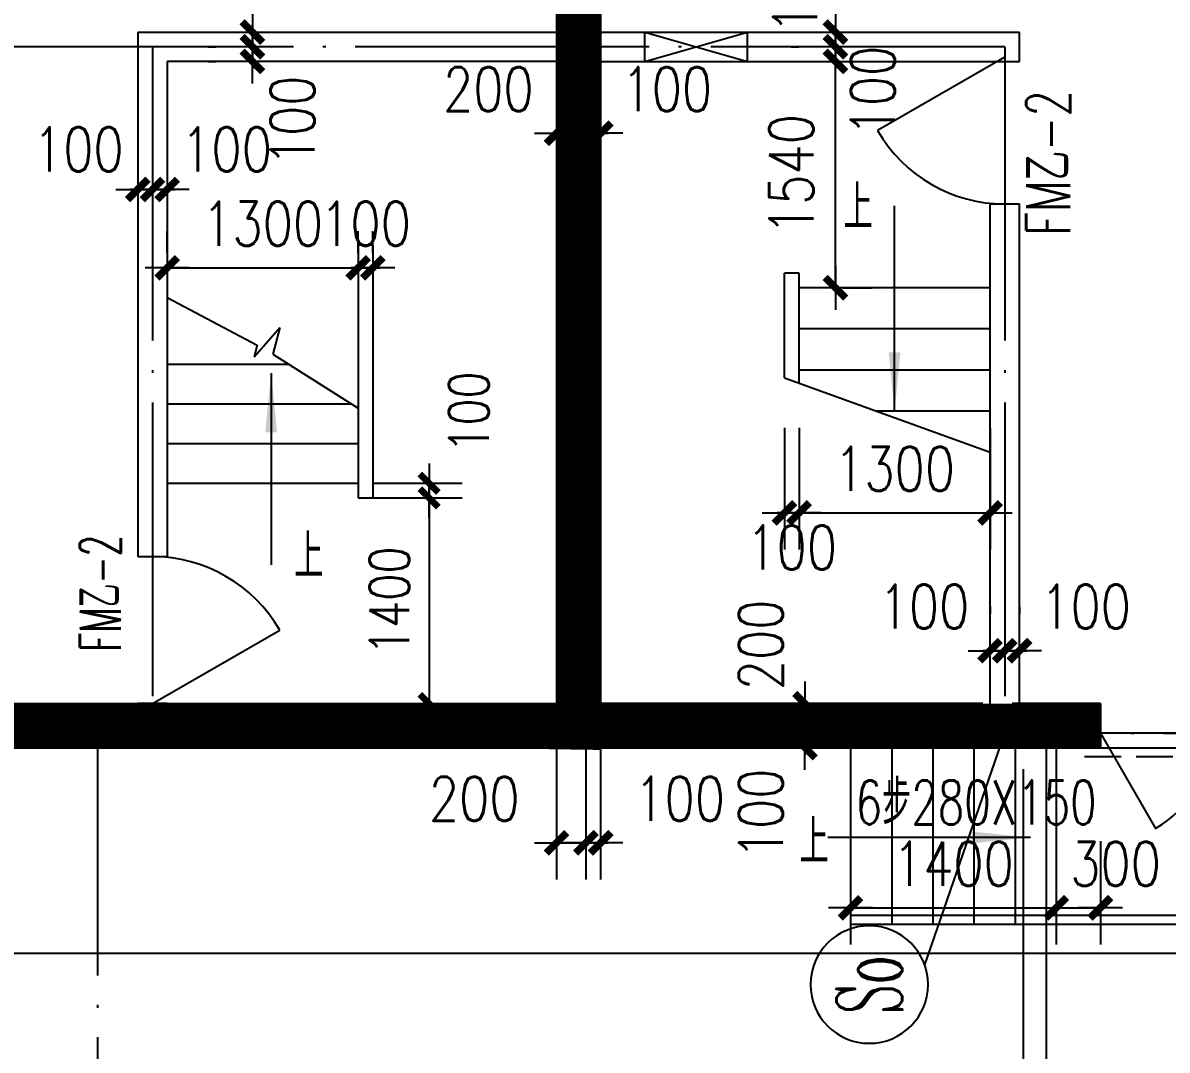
# Model space of a CAD drawing. Extents: x 634182 to 802382, y -1101880 to -864080.
# Drawn here: x 759752 to 767539, y -904634 to -897645 of the extents above; entities that cross this region are included whole.
import ezdxf
from ezdxf.enums import TextEntityAlignment as Align

# ---------------------------------------------------------------- set-up
doc = ezdxf.new("R2010")
doc.units = 0
doc.header["$LTSCALE"] = 1000
doc.header["$MEASUREMENT"] = 0
doc.linetypes.add('DASH', pattern=[0.35, 0.25, -0.1])
doc.linetypes.add('DOTE', pattern=[2.4200000000000004, 2, -0.2, 0.02, -0.2])
doc.layers.get('0').update_dxf_attribs({"linetype": 'CONTINUOUS'})
doc.layers.get('DEFPOINTS').update_dxf_attribs({"linetype": 'CONTINUOUS'})
for name, color, linetype in [('AXIS', 3, 'CONTINUOUS'), ('AXIS_TEXT', 7, 'CONTINUOUS'), ('DOTE', 1, 'DOTE'), ('LU', 4, 'CONTINUOUS'), ('MC', 4, 'CONTINUOUS'), ('PUB_DIM', 3, 'CONTINUOUS'), ('PUB_TEXT', 7, 'CONTINUOUS'), ('STAIR', 2, 'CONTINUOUS'), ('WALL', 191, 'CONTINUOUS'), ('WINDOW', 2, 'CONTINUOUS'), ('WINDOW_TEXT', 6, 'CONTINUOUS'), ('防火分區线', 2, 'CONTINUOUS')]:
    doc.layers.add(name, color=color, linetype=linetype)
doc.styles.add('_Z', font='romans', dxfattribs={"width": 0.7, "bigfont": 'Z'})
doc.styles.add('COMPLEX', font='COMPLEX')
doc.styles.add('DIM_FONT', font='simplex.shx', dxfattribs={"width": 0.8})
doc.styles.add('SIMPLEX', font='SIMPLEX.SHX')
doc.styles.add('Z', font='romans', dxfattribs={"width": 0.8, "bigfont": 'z'})
doc.dimstyles.new('DIMN', dxfattribs={"dimtxt": 300, "dimasz": 1, "dimexe": 250, "dimexo": 300, "dimgap": 150, "dimtad": 1, "dimdec": 0, "dimzin": 0, "dimdsep": 46, "dimtxsty": 'DIM_FONT', "dimblk": '_DIMX', "dimblk1": '_DIMX', "dimblk2": '_DIMX', "dimcen": 2.5, "dimclrt": 7, "dimadec": 0, "dimazin": 0, "dimtfac": 1, "dimtdec": 0, "dimtix": 1, "dimtmove": 2, "dimatfit": 3, "dimldrblk": '_DIMX', "dimfxl": 0, "dimtolj": 1, "dimtzin": 0, "dimarcsym": 0})
doc.dimstyles.new('DIMN90', dxfattribs={"dimscale": 0.9, "dimtxt": 300, "dimasz": 1, "dimexe": 250, "dimexo": 300, "dimgap": 150, "dimtad": 1, "dimdec": 0, "dimdsep": 46, "dimtxsty": 'DIM_FONT', "dimblk": '_DIMX', "dimcen": 2.5, "dimclrt": 7, "dimadec": 0, "dimazin": 0, "dimtfac": 1, "dimtdec": 0, "dimtix": 1, "dimtmove": 2, "dimatfit": 3, "dimldrblk": '_DIMX', "dimfxl": 0, "dimtolj": 1, "dimarcsym": 0})

# ---------------------------------------------------------------- blocks, each defined once
blk = doc.blocks.new('_DBLK1')
for p, q in [((-0.5, 0), (-0.2499999999999999, -0.4330127018922192)), ((0.4999999999999999, 0), (0.2499999999999999, -0.4330127018922192))]:
    blk.add_line(p, q)
for centre, start, end in [((-0.5, 0), 300.0000000000001, 0), ((0.4999999999999999, 0), 180, 240)]:
    blk.add_arc(centre, 0.5, start, end)
at = {"layer": 'WINDOW_TEXT', "style": 'SIMPLEX', "flags": 9}
blk.add_attdef('A', text='', height=1, dxfattribs=at).set_placement((0, 1.5), align=Align.MIDDLE)
blk = doc.blocks.new('_DIMX')
blk.add_line((-150, 0), (150, 0))
at = {"const_width": 50}
blk.add_lwpolyline([(-70, -70), (70, 70)], dxfattribs=at)
blk = doc.blocks.new('*D849')
at = {"color": 0, "linetype": 'ByBlock'}
for p, q in [((763584.1555611232, -902576.7569481839), (763584.1555611232, -903473.9650684299)), ((763684.1555611229, -902576.7569481548), (763684.1555611229, -903473.9650684299)), ((763583.1555611232, -903223.9650684299), (763582.1555611232, -903223.9650684299)), ((763584.1555611232, -903223.9650684299), (763684.1555611229, -903223.9650684299)), ((763584.1555611232, -903223.9650684299), (763684.1555611229, -903223.9650684299)), ((763685.1555611229, -903223.9650684299), (763686.1555611229, -903223.9650684299))]:
    blk.add_line(p, q, dxfattribs=at)
at = {"layer": 'DEFPOINTS', "color": 0, "linetype": 'ByBlock'}
for p in [(763584.1555611232, -902276.7569481839), (763684.1555611229, -902276.7569481548), (763684.1555611229, -903223.9650684299)]:
    blk.add_point(p, dxfattribs=at)
at = {"color": 0, "linetype": 'ByBlock'}
blk.add_blockref('_DIMX', (763584.1555611232, -903223.9650684299), dxfattribs=at)
at = {"color": 0, "linetype": 'ByBlock', "rotation": 180}
blk.add_blockref('_DIMX', (763684.1555611229, -903223.9650684299), dxfattribs=at)
at = {"color": 7, "linetype": 'ByBlock', "insert": (764221.8698468399, -902923.965068258), "char_height": 300, "attachment_point": 5, "style": 'DIM_FONT'}
blk.add_mtext('\\A1;100', dxfattribs=at)
blk = doc.blocks.new('*D850')
at = {"color": 0, "linetype": 'ByBlock'}
for p, q in [((763583.1330036438, -898395.422064407), (763582.1330036438, -898395.422064407)), ((763584.1330036438, -898395.422064407), (763684.1330036436, -898395.422064407)), ((763584.1330036438, -898395.422064407), (763684.1330036436, -898395.422064407)), ((763685.1330036436, -898395.422064407), (763686.1330036436, -898395.422064407)), ((763584.1330036438, -898695.4220644066), (763584.1330036438, -898645.422064407)), ((763684.1330036436, -898695.4220644067), (763684.1330036436, -898645.422064407))]:
    blk.add_line(p, q, dxfattribs=at)
at = {"layer": 'DEFPOINTS', "color": 0, "linetype": 'ByBlock'}
for p in [(763584.1330036438, -898395.4220644066), (763684.1330036436, -898395.4220644067), (763684.1330036436, -898395.422064407)]:
    blk.add_point(p, dxfattribs=at)
at = {"color": 0, "linetype": 'ByBlock'}
blk.add_blockref('_DIMX', (763584.1330036438, -898395.422064407), dxfattribs=at)
at = {"color": 0, "linetype": 'ByBlock', "rotation": 180}
blk.add_blockref('_DIMX', (763684.1330036436, -898395.422064407), dxfattribs=at)
at = {"color": 7, "linetype": 'ByBlock', "insert": (764134.1330036436, -898095.422064407), "char_height": 300, "attachment_point": 5, "style": 'DIM_FONT'}
blk.add_mtext('\\A1;100', dxfattribs=at)
blk = doc.blocks.new('*D852')
at = {"color": 0, "linetype": 'ByBlock'}
for p, q in [((763684.155561123, -897436.7569481545), (763684.1555611233, -896836.4843537661)), ((763984.155561123, -897436.7569481547), (763984.1555611233, -896836.4843537662)), ((763983.2555611231, -897061.4843537662), (763685.0555611232, -897061.4843537661))]:
    blk.add_line(p, q, dxfattribs=at)
at = {"layer": 'DEFPOINTS', "color": 0, "linetype": 'ByBlock'}
for p in [(763684.1555611232, -897061.4843537661), (763684.1555611229, -897706.7569481545), (763984.1555611229, -897706.7569481547)]:
    blk.add_point(p, dxfattribs=at)
at = {"color": 0, "linetype": 'ByBlock', "xscale": 0.9, "yscale": 0.9, "zscale": 0.9}
for p, rotation in [((763684.1555611232, -897061.4843537661), 179.9999999999777), ((763984.1555611232, -897061.4843537662), 359.9999999999778)]:
    blk.add_blockref('_DIMX', p, dxfattribs=dict(at, rotation=rotation))
at = {"color": 7, "linetype": 'ByBlock', "insert": (764054.0295466344, -896791.4843537658), "char_height": 270, "attachment_point": 5, "style": 'DIM_FONT'}
blk.add_mtext('\\A1;300', dxfattribs=at)
blk = doc.blocks.new('*D853')
at = {"color": 0, "linetype": 'ByBlock'}
for p, q in [((763384.155561122, -902576.7569482421), (763384.155561122, -903473.9650684298)), ((763584.1555611232, -902576.7569481839), (763584.1555611232, -903473.9650684298)), ((763383.155561122, -903223.9650684298), (763382.155561122, -903223.9650684298)), ((763384.155561122, -903223.9650684298), (763584.1555611232, -903223.9650684298)), ((763384.155561122, -903223.9650684298), (763584.1555611232, -903223.9650684298)), ((763585.1555611232, -903223.9650684298), (763586.1555611232, -903223.9650684298))]:
    blk.add_line(p, q, dxfattribs=at)
at = {"layer": 'DEFPOINTS', "color": 0, "linetype": 'ByBlock'}
for p in [(763384.155561122, -902276.7569482421), (763584.1555611232, -902276.7569481839), (763584.1555611232, -903223.9650684298)]:
    blk.add_point(p, dxfattribs=at)
at = {"color": 0, "linetype": 'ByBlock'}
blk.add_blockref('_DIMX', (763384.155561122, -903223.9650684298), dxfattribs=at)
at = {"color": 0, "linetype": 'ByBlock', "rotation": 180}
blk.add_blockref('_DIMX', (763584.1555611232, -903223.9650684298), dxfattribs=at)
at = {"color": 7, "linetype": 'ByBlock', "insert": (762823.5841325548, -902923.9650686239), "char_height": 300, "attachment_point": 5, "style": 'DIM_FONT'}
blk.add_mtext('\\A1;200', dxfattribs=at)
blk = doc.blocks.new('*D854')
at = {"color": 0, "linetype": 'ByBlock'}
for p, q in [((763384.1555611239, -898095.4220644067), (763384.1555611239, -898145.4220644067)), ((763584.155561123, -898095.4220644067), (763584.155561123, -898145.4220644067)), ((763383.1555611239, -898395.4220644067), (763382.1555611239, -898395.4220644067)), ((763584.155561123, -898395.4220644067), (763384.1555611239, -898395.4220644067)), ((763584.155561123, -898395.4220644067), (763384.1555611239, -898395.4220644067)), ((763585.155561123, -898395.4220644067), (763586.155561123, -898395.4220644067))]:
    blk.add_line(p, q, dxfattribs=at)
at = {"layer": 'DEFPOINTS', "color": 0, "linetype": 'ByBlock'}
for p in [(763384.1555611239, -898395.4220644067), (763384.1555611239, -898395.4220644067), (763584.155561123, -898395.4220644067)]:
    blk.add_point(p, dxfattribs=at)
at = {"color": 0, "linetype": 'ByBlock'}
blk.add_blockref('_DIMX', (763384.1555611239, -898395.4220644067), dxfattribs=at)
at = {"color": 0, "linetype": 'ByBlock', "rotation": 180}
blk.add_blockref('_DIMX', (763584.155561123, -898395.4220644067), dxfattribs=at)
at = {"color": 7, "linetype": 'ByBlock', "insert": (762919.7042394815, -898095.4220644063), "char_height": 300, "attachment_point": 5, "style": 'DIM_FONT'}
blk.add_mtext('\\A1;200', dxfattribs=at)
blk = doc.blocks.new('*D855')
at = {"color": 0, "linetype": 'ByBlock'}
for p, q in [((762135.9549584991, -900876.7569482418), (762742.0446574747, -900876.7569482418)), ((762517.0446574747, -900877.6569482419), (762517.0446574747, -902275.8569482419)), ((762135.954958499, -902276.756948242), (762742.0446574747, -902276.756948242))]:
    blk.add_line(p, q, dxfattribs=at)
at = {"layer": 'DEFPOINTS', "color": 0, "linetype": 'ByBlock'}
for p in [(761865.9549584991, -900876.7569482418), (761865.954958499, -902276.756948242), (762517.0446574747, -902276.756948242)]:
    blk.add_point(p, dxfattribs=at)
at = {"color": 0, "linetype": 'ByBlock', "xscale": 0.9, "yscale": 0.9, "zscale": 0.9}
for p, rotation in [((762517.0446574747, -900876.7569482418), 90), ((762517.0446574747, -902276.756948242), 270)]:
    blk.add_blockref('_DIMX', p, dxfattribs=dict(at, rotation=rotation))
at = {"color": 7, "linetype": 'ByBlock', "insert": (762247.0446574747, -901576.756948242), "char_height": 270, "attachment_point": 5, "rotation": 90, "style": 'DIM_FONT'}
blk.add_mtext('\\A1;1400', dxfattribs=at)
blk = doc.blocks.new('*D856')
at = {"color": 0, "linetype": 'ByBlock'}
for p, q in [((762135.954958499, -900776.7569482424), (762742.0446574748, -900776.7569482424)), ((762517.0446574748, -900775.8569482424), (762517.0446574748, -900774.9569482424)), ((762517.0446574748, -900776.7569482424), (762517.0446574748, -900876.7569482418)), ((762517.0446574748, -900776.7569482424), (762517.0446574748, -900876.7569482418)), ((762135.9549584991, -900876.7569482418), (762742.0446574748, -900876.7569482418)), ((762517.0446574748, -900877.6569482419), (762517.0446574748, -900878.5569482419))]:
    blk.add_line(p, q, dxfattribs=at)
at = {"layer": 'DEFPOINTS', "color": 0, "linetype": 'ByBlock'}
for p in [(761865.954958499, -900776.7569482424), (761865.9549584991, -900876.7569482418), (762517.0446574748, -900876.7569482418)]:
    blk.add_point(p, dxfattribs=at)
at = {"color": 0, "linetype": 'ByBlock', "xscale": 0.9, "yscale": 0.9, "zscale": 0.9}
for p, rotation in [((762517.0446574748, -900776.7569482424), 270), ((762517.0446574748, -900876.7569482418), 90)]:
    blk.add_blockref('_DIMX', p, dxfattribs=dict(at, rotation=rotation))
at = {"color": 7, "linetype": 'ByBlock', "insert": (762787.044657475, -900292.8140911015), "char_height": 270, "attachment_point": 5, "rotation": 90, "style": 'DIM_FONT'}
blk.add_mtext('\\A1;100', dxfattribs=at)
blk = doc.blocks.new('*D857')
at = {"color": 0, "linetype": 'ByBlock'}
for p, q in [((762034.1555611216, -899212.2270020781), (762034.1555611216, -899061.0890606589)), ((762134.1555611216, -899212.2270020779), (762134.1555611216, -899061.0890606589)), ((762033.1555611216, -899311.0890606589), (762032.1555611216, -899311.0890606589)), ((762034.1555611216, -899311.0890606589), (762134.1555611216, -899311.0890606589)), ((762135.1555611216, -899311.0890606589), (762136.1555611216, -899311.0890606589))]:
    blk.add_line(p, q, dxfattribs=at)
at = {"layer": 'DEFPOINTS', "color": 0, "linetype": 'ByBlock'}
for p in [(762134.1555611216, -899311.0890606589), (762034.1555611216, -899512.2270020781), (762134.1555611216, -899512.2270020779)]:
    blk.add_point(p, dxfattribs=at)
at = {"color": 0, "linetype": 'ByBlock'}
blk.add_blockref('_DIMX', (762034.1555611216, -899311.0890606589), dxfattribs=at)
at = {"color": 0, "linetype": 'ByBlock', "rotation": 180}
blk.add_blockref('_DIMX', (762134.1555611216, -899311.0890606589), dxfattribs=at)
at = {"color": 7, "linetype": 'ByBlock', "insert": (762084.1555611216, -899011.0890606589), "char_height": 300, "attachment_point": 5, "style": 'DIM_FONT'}
blk.add_mtext('\\A1;100', dxfattribs=at)
blk = doc.blocks.new('*D862')
at = {"color": 0, "linetype": 'ByBlock'}
for p, q in [((760634.1555611226, -898477.707045953), (760634.1555611226, -898527.7070459529)), ((760734.1555611222, -898477.7070459531), (760734.1555611222, -898527.707045953)), ((760633.1555611222, -898777.7070459529), (760632.1555611222, -898777.7070459529)), ((760734.1555611219, -898777.707045953), (760634.1555611222, -898777.7070459529)), ((760734.1555611219, -898777.707045953), (760634.1555611222, -898777.7070459529)), ((760735.1555611219, -898777.707045953), (760736.1555611219, -898777.707045953))]:
    blk.add_line(p, q, dxfattribs=at)
at = {"layer": 'DEFPOINTS', "color": 0, "linetype": 'ByBlock'}
for p in [(760634.1555611222, -898777.707045953), (760634.1555611222, -898777.7070459529), (760734.1555611219, -898777.7070459531)]:
    blk.add_point(p, dxfattribs=at)
at = {"color": 0, "linetype": 'ByBlock'}
for p, rotation in [((760634.1555611222, -898777.7070459529), 359.9999999999334), ((760734.1555611219, -898777.707045953), 179.9999999999334)]:
    blk.add_blockref('_DIMX', p, dxfattribs=dict(at, rotation=rotation))
at = {"color": 7, "linetype": 'ByBlock', "insert": (761138.4430257503, -898505.1345671759), "char_height": 300, "attachment_point": 5, "style": 'DIM_FONT'}
blk.add_mtext('\\A1;100', dxfattribs=at)
blk = doc.blocks.new('*D863')
at = {"color": 0, "linetype": 'ByBlock'}
for p, q in [((760534.1555611229, -898477.7070459533), (760534.1555611229, -898527.7070459529)), ((760634.1555611222, -898477.707045953), (760634.1555611222, -898527.7070459529)), ((760533.1555611229, -898777.7070459529), (760532.1555611229, -898777.7070459529)), ((760634.1555611222, -898777.7070459529), (760534.1555611229, -898777.7070459529)), ((760634.1555611222, -898777.7070459529), (760534.1555611229, -898777.7070459529)), ((760635.1555611222, -898777.7070459529), (760636.1555611222, -898777.7070459529))]:
    blk.add_line(p, q, dxfattribs=at)
at = {"layer": 'DEFPOINTS', "color": 0, "linetype": 'ByBlock'}
for p in [(760534.1555611229, -898777.7070459533), (760534.1555611229, -898777.7070459529), (760634.1555611222, -898777.707045953)]:
    blk.add_point(p, dxfattribs=at)
at = {"color": 0, "linetype": 'ByBlock'}
blk.add_blockref('_DIMX', (760534.1555611229, -898777.7070459529), dxfattribs=at)
at = {"color": 0, "linetype": 'ByBlock', "rotation": 180}
blk.add_blockref('_DIMX', (760634.1555611222, -898777.7070459529), dxfattribs=at)
at = {"color": 7, "linetype": 'ByBlock', "insert": (760129.868096494, -898505.1345671759), "char_height": 300, "attachment_point": 5, "style": 'DIM_FONT'}
blk.add_mtext('\\A1;100', dxfattribs=at)
blk = doc.blocks.new('_DBLK')
blk.add_line((-0.5, 0), (2.220446049250313e-16, -0.8660254037844385))
blk.add_arc((-0.5, 0), 1, 300.0000000000001, 0)
at = {"layer": 'WINDOW_TEXT', "style": 'SIMPLEX', "flags": 9}
blk.add_attdef('A', text='', height=1, dxfattribs=at).set_placement((0, 1.5), align=Align.MIDDLE)
blk = doc.blocks.new('_ARROW')
blk.add_solid([(0, 0), (-1, 0.1), (-1, -0.1)])
blk = doc.blocks.new('*D864')
at = {"color": 0, "linetype": 'ByBlock'}
for p, q in [((761014.538498307, -897706.7569482428), (761064.5384983068, -897706.7569482428)), ((761314.5384983068, -897705.7569482428), (761314.5384983068, -897704.7569482428)), ((761314.5384983068, -897806.7569482417), (761314.5384983068, -897706.7569482428)), ((761314.5384983068, -897806.7569482417), (761314.5384983068, -897706.7569482428)), ((761014.5384983071, -897806.7569482417), (761064.5384983068, -897806.7569482417)), ((761314.5384983068, -897807.7569482417), (761314.5384983068, -897808.7569482417))]:
    blk.add_line(p, q, dxfattribs=at)
at = {"layer": 'DEFPOINTS', "color": 0, "linetype": 'ByBlock'}
for p in [(761314.538498307, -897706.7569482428), (761314.5384983068, -897706.7569482428), (761314.5384983071, -897806.7569482417)]:
    blk.add_point(p, dxfattribs=at)
at = {"color": 0, "linetype": 'ByBlock'}
for p, rotation in [((761314.5384983068, -897706.7569482428), 270), ((761314.5384983068, -897806.7569482417), 90)]:
    blk.add_blockref('_DIMX', p, dxfattribs=dict(at, rotation=rotation))
at = {"color": 7, "linetype": 'ByBlock', "insert": (761587.1109770843, -897302.469483614), "char_height": 300, "attachment_point": 5, "rotation": 90, "style": 'DIM_FONT'}
blk.add_mtext('\\A1;100', dxfattribs=at)
blk = doc.blocks.new('*D865')
at = {"color": 0, "linetype": 'ByBlock'}
for p, q in [((761014.5384983071, -897806.7569482417), (761064.538498307, -897806.7569482417)), ((761314.538498307, -897805.7569482417), (761314.538498307, -897804.7569482417)), ((761314.538498307, -897906.7569482002), (761314.538498307, -897806.7569482417)), ((761314.538498307, -897906.7569482002), (761314.538498307, -897806.7569482417)), ((761014.5384983072, -897906.7569482002), (761064.538498307, -897906.7569482002)), ((761314.538498307, -897907.7569482002), (761314.538498307, -897908.7569482002))]:
    blk.add_line(p, q, dxfattribs=at)
at = {"layer": 'DEFPOINTS', "color": 0, "linetype": 'ByBlock'}
for p in [(761314.5384983071, -897806.7569482417), (761314.538498307, -897806.7569482417), (761314.5384983072, -897906.7569482002)]:
    blk.add_point(p, dxfattribs=at)
at = {"color": 0, "linetype": 'ByBlock'}
for p, rotation in [((761314.538498307, -897806.7569482417), 270), ((761314.538498307, -897906.7569482002), 90)]:
    blk.add_blockref('_DIMX', p, dxfattribs=dict(at, rotation=rotation))
at = {"color": 7, "linetype": 'ByBlock', "insert": (761587.110977083, -898311.044412848), "char_height": 300, "attachment_point": 5, "rotation": 90, "style": 'DIM_FONT'}
blk.add_mtext('\\A1;100', dxfattribs=at)
blk = doc.blocks.new('*D867')
at = {"color": 0, "linetype": 'ByBlock'}
for p, q in [((764981.5894948427, -897706.7569481545), (765031.5894948423, -897706.7569481545)), ((765281.5894948423, -897705.7569481545), (765281.5894948423, -897704.7569481545)), ((765281.5894948423, -897806.7569481545), (765281.5894948423, -897706.7569481545)), ((765281.5894948423, -897806.7569481545), (765281.5894948423, -897706.7569481545)), ((764981.5894948428, -897806.7569481545), (765031.5894948423, -897806.7569481545)), ((765281.5894948423, -897807.7569481545), (765281.5894948423, -897808.7569481545))]:
    blk.add_line(p, q, dxfattribs=at)
at = {"layer": 'DEFPOINTS', "color": 0, "linetype": 'ByBlock'}
for p in [(765281.5894948427, -897706.7569481545), (765281.5894948423, -897706.7569481545), (765281.5894948428, -897806.7569481545)]:
    blk.add_point(p, dxfattribs=at)
at = {"color": 0, "linetype": 'ByBlock'}
for p, rotation in [((765281.5894948423, -897706.7569481545), 270), ((765281.5894948423, -897806.7569481545), 90)]:
    blk.add_blockref('_DIMX', p, dxfattribs=dict(at, rotation=rotation))
at = {"color": 7, "linetype": 'ByBlock', "insert": (765007.8060123901, -897409.0196182491), "char_height": 300, "attachment_point": 5, "rotation": 90, "style": 'DIM_FONT'}
blk.add_mtext('\\A1;100', dxfattribs=at)
blk = doc.blocks.new('*D868')
at = {"color": 0, "linetype": 'ByBlock'}
for p, q in [((764774.402249783, -902276.7569481547), (764824.4022497827, -902276.7569481547)), ((765074.4022497827, -902275.7569481547), (765074.4022497827, -902274.7569481547)), ((765074.4022497827, -902476.7569481545), (765074.4022497827, -902276.7569481547)), ((765074.4022497827, -902476.7569481545), (765074.4022497827, -902276.7569481547)), ((764774.402249783, -902476.7569481545), (764824.4022497827, -902476.7569481545)), ((765074.4022497827, -902477.7569481545), (765074.4022497827, -902478.7569481545))]:
    blk.add_line(p, q, dxfattribs=at)
at = {"layer": 'DEFPOINTS', "color": 0, "linetype": 'ByBlock'}
for p in [(765074.402249783, -902276.7569481547), (765074.4022497827, -902276.7569481547), (765074.402249783, -902476.7569481545)]:
    blk.add_point(p, dxfattribs=at)
at = {"color": 0, "linetype": 'ByBlock'}
for p, rotation in [((765074.4022497827, -902276.7569481547), 270), ((765074.4022497827, -902476.7569481545), 90)]:
    blk.add_blockref('_DIMX', p, dxfattribs=dict(at, rotation=rotation))
at = {"color": 7, "linetype": 'ByBlock', "insert": (764774.4022497829, -901876.7569481548), "char_height": 300, "attachment_point": 5, "rotation": 90, "style": 'DIM_FONT'}
blk.add_mtext('\\A1;200', dxfattribs=at)
blk = doc.blocks.new('*D869')
at = {"color": 0, "linetype": 'ByBlock'}
for p, q in [((765074.4022497832, -902475.7569481545), (765074.4022497832, -902474.7569481545)), ((765074.4022497832, -902576.7569481545), (765074.4022497832, -902476.7569481545)), ((765074.4022497832, -902576.7569481545), (765074.4022497832, -902476.7569481545)), ((765374.402249783, -902476.7569481545), (765324.4022497832, -902476.7569481545)), ((764774.4022497832, -902576.7569481545), (764824.4022497832, -902576.7569481545)), ((765074.4022497832, -902577.7569481545), (765074.4022497832, -902578.7569481545))]:
    blk.add_line(p, q, dxfattribs=at)
at = {"layer": 'DEFPOINTS', "color": 0, "linetype": 'ByBlock'}
for p in [(765074.402249783, -902476.7569481545), (765074.4022497832, -902476.7569481545), (765074.4022497832, -902576.7569481545)]:
    blk.add_point(p, dxfattribs=at)
at = {"color": 0, "linetype": 'ByBlock'}
for p, rotation in [((765074.4022497832, -902476.7569481545), 270), ((765074.4022497832, -902576.7569481545), 90)]:
    blk.add_blockref('_DIMX', p, dxfattribs=dict(at, rotation=rotation))
at = {"color": 7, "linetype": 'ByBlock', "insert": (764774.4022497832, -903026.7569481545), "char_height": 300, "attachment_point": 5, "rotation": 90, "style": 'DIM_FONT'}
blk.add_mtext('\\A1;100', dxfattribs=at)
blk = doc.blocks.new('*D870')
at = {"color": 0, "linetype": 'ByBlock'}
for p, q in [((766434.1555611232, -901616.618585816), (766434.1555611232, -901666.618585816)), ((766534.1555611232, -901616.6185858161), (766534.1555611232, -901666.618585816)), ((766433.1555611232, -901916.618585816), (766432.1555611232, -901916.618585816)), ((766434.1555611232, -901916.618585816), (766534.1555611232, -901916.618585816)), ((766434.1555611232, -901916.618585816), (766534.1555611232, -901916.618585816)), ((766535.1555611232, -901916.618585816), (766536.1555611232, -901916.618585816))]:
    blk.add_line(p, q, dxfattribs=at)
at = {"layer": 'DEFPOINTS', "color": 0, "linetype": 'ByBlock'}
for p in [(766434.1555611232, -901916.618585816), (766534.1555611232, -901916.6185858161), (766534.1555611232, -901916.618585816)]:
    blk.add_point(p, dxfattribs=at)
at = {"color": 0, "linetype": 'ByBlock'}
blk.add_blockref('_DIMX', (766434.1555611232, -901916.618585816), dxfattribs=at)
at = {"color": 0, "linetype": 'ByBlock', "rotation": 180}
blk.add_blockref('_DIMX', (766534.1555611232, -901916.618585816), dxfattribs=at)
at = {"color": 7, "linetype": 'ByBlock', "insert": (766984.155561123, -901616.6185858164), "char_height": 300, "attachment_point": 5, "style": 'DIM_FONT'}
blk.add_mtext('\\A1;100', dxfattribs=at)
blk = doc.blocks.new('*D871')
at = {"color": 0, "linetype": 'ByBlock'}
for p, q in [((766334.1555611232, -901616.6185858164), (766334.1555611232, -901666.6185858158)), ((766434.1555611232, -901616.618585816), (766434.1555611232, -901666.6185858158)), ((766333.1555611232, -901916.6185858158), (766332.1555611232, -901916.6185858158)), ((766334.1555611232, -901916.6185858158), (766434.1555611232, -901916.6185858158)), ((766334.1555611232, -901916.6185858158), (766434.1555611232, -901916.6185858158)), ((766435.1555611232, -901916.6185858158), (766436.1555611232, -901916.6185858158))]:
    blk.add_line(p, q, dxfattribs=at)
at = {"layer": 'DEFPOINTS', "color": 0, "linetype": 'ByBlock'}
for p in [(766334.1555611232, -901916.6185858164), (766434.1555611232, -901916.618585816), (766434.1555611232, -901916.6185858158)]:
    blk.add_point(p, dxfattribs=at)
at = {"color": 0, "linetype": 'ByBlock'}
blk.add_blockref('_DIMX', (766334.1555611232, -901916.6185858158), dxfattribs=at)
at = {"color": 0, "linetype": 'ByBlock', "rotation": 180}
blk.add_blockref('_DIMX', (766434.1555611232, -901916.6185858158), dxfattribs=at)
at = {"color": 7, "linetype": 'ByBlock', "insert": (765884.1555611234, -901616.6185858159), "char_height": 300, "attachment_point": 5, "style": 'DIM_FONT'}
blk.add_mtext('\\A1;100', dxfattribs=at)
blk = doc.blocks.new('*D872')
at = {"color": 0, "linetype": 'ByBlock'}
for p, q in [((764981.5894948428, -897806.7569481545), (765031.5894948427, -897806.7569481545)), ((765281.5894948427, -897805.7569481545), (765281.5894948427, -897804.7569481545)), ((765281.5894948427, -897906.7569481547), (765281.5894948427, -897806.7569481545)), ((765281.5894948427, -897906.7569481547), (765281.5894948427, -897806.7569481545)), ((764981.5894948427, -897906.7569481547), (765031.5894948427, -897906.7569481547)), ((765281.5894948427, -897907.7569481547), (765281.5894948427, -897908.7569481547))]:
    blk.add_line(p, q, dxfattribs=at)
at = {"layer": 'DEFPOINTS', "color": 0, "linetype": 'ByBlock'}
for p in [(765281.5894948428, -897806.7569481545), (765281.5894948427, -897806.7569481545), (765281.5894948427, -897906.7569481547)]:
    blk.add_point(p, dxfattribs=at)
at = {"color": 0, "linetype": 'ByBlock'}
for p, rotation in [((765281.5894948427, -897806.7569481545), 270), ((765281.5894948427, -897906.7569481547), 90)]:
    blk.add_blockref('_DIMX', p, dxfattribs=dict(at, rotation=rotation))
at = {"color": 7, "linetype": 'ByBlock', "insert": (765535.9832602738, -898108.3854041852), "char_height": 300, "attachment_point": 5, "rotation": 90, "style": 'DIM_FONT'}
blk.add_mtext('\\A1;100', dxfattribs=at)
blk = doc.blocks.new('*D874')
at = {"color": 0, "linetype": 'ByBlock'}
for p, q in [((764934.1330036421, -900400.2373063752), (764934.1330036421, -901228.9489501468)), ((765034.1330036417, -900400.237306375), (765034.1330036417, -901228.9489501468)), ((764933.1330036421, -900978.9489501468), (764932.1330036421, -900978.9489501468)), ((764934.1330036421, -900978.9489501468), (765034.1330036417, -900978.9489501468)), ((764934.1330036421, -900978.9489501468), (765034.1330036417, -900978.9489501468)), ((765035.1330036417, -900978.9489501468), (765036.1330036417, -900978.9489501468))]:
    blk.add_line(p, q, dxfattribs=at)
at = {"layer": 'DEFPOINTS', "color": 0, "linetype": 'ByBlock'}
for p in [(764934.1330036421, -900100.2373063752), (765034.1330036417, -900100.237306375), (765034.1330036417, -900978.9489501468)]:
    blk.add_point(p, dxfattribs=at)
at = {"color": 0, "linetype": 'ByBlock'}
blk.add_blockref('_DIMX', (764934.1330036421, -900978.9489501468), dxfattribs=at)
at = {"color": 0, "linetype": 'ByBlock', "rotation": 180}
blk.add_blockref('_DIMX', (765034.1330036417, -900978.9489501468), dxfattribs=at)
at = {"color": 7, "linetype": 'ByBlock', "insert": (764984.133003642, -901213.7488460359), "char_height": 300, "attachment_point": 5, "style": 'DIM_FONT'}
blk.add_mtext('\\A1;100', dxfattribs=at)
blk = doc.blocks.new('_AXISO')
blk.add_circle((0, 0), 0.5)
at = {"layer": 'AXIS_TEXT', "style": 'COMPLEX', "width": 1.041666666666667}
blk.add_attdef('A', text='', height=0.56, dxfattribs=at).set_placement((-0.25, -0.28), (0.25, -0.28), align=Align.FIT)
blk = doc.blocks.new('*D1712')
at = {"color": 0, "linetype": 'ByBlock'}
for p, q in [((766784.3707827749, -903212.6012711868), (766784.3707827749, -903916.1948471791)), ((767084.3707827749, -903212.6012711868), (767084.3707827749, -903916.1948471791)), ((766783.3707827749, -903666.1948471791), (766782.3707827749, -903666.1948471791)), ((766784.3707827749, -903666.1948471791), (767084.3707827749, -903666.1948471791)), ((766784.3707827749, -903666.1948471791), (767084.3707827749, -903666.1948471791)), ((767085.3707827749, -903666.1948471791), (767086.3707827749, -903666.1948471791))]:
    blk.add_line(p, q, dxfattribs=at)
at = {"layer": 'DEFPOINTS', "color": 0, "linetype": 'ByBlock'}
for p in [(766784.3707827749, -902912.6012711868), (767084.3707827749, -902912.6012711868), (767084.3707827749, -903666.1948471791)]:
    blk.add_point(p, dxfattribs=at)
at = {"color": 0, "linetype": 'ByBlock'}
blk.add_blockref('_DIMX', (766784.3707827749, -903666.1948471791), dxfattribs=at)
at = {"color": 0, "linetype": 'ByBlock', "rotation": 180}
blk.add_blockref('_DIMX', (767084.3707827749, -903666.1948471791), dxfattribs=at)
at = {"color": 7, "linetype": 'ByBlock', "insert": (767188.097360511, -903366.1948471791), "char_height": 300, "attachment_point": 5, "style": 'DIM_FONT'}
blk.add_mtext('\\A1;300', dxfattribs=at)

msp = doc.modelspace()

# ---------------------------------------------------------------- linework, layer by layer
for p, q in [((765889.9446415479, -904054.4261657302), (766434.155561123, -902476.7569482421)), ((765965.4399206684, -903662.1039185356), (765965.4399206684, -903662.1039185356))]:
    msp.add_line(p, q)
at = {"layer": 'DOTE'}
for p, q in [((763584.1555611229, -884445.6052628579), (763584.155561123, -902476.7569482418)), ((763584.1555611229, -884445.6052627702), (763584.1555611232, -902476.756948242)), ((766434.1555611232, -897806.7569482415), (754884.1555611248, -897806.7569482418)), ((760634.155561122, -897806.7569482418), (760634.1555611225, -902476.7569482421)), ((766434.1555611232, -897806.7569482415), (766434.155561123, -902476.756948242)), ((745734.1555611229, -902476.7569482415), (768116.5461252937, -902476.7569482421)), ((787256.5584520783, -902476.7569481545), (761832.4397040714, -902476.7569481545)), ((760262.0478253023, -1005766.092867593), (760262.0478253023, -902577.6487858713)), ((766562.0478253025, -1028142.42730173), (766562.0478253023, -902577.6487858713)), ((766442.0484459195, -903976.7569482416), (722934.155561123, -903976.7569482422)), ((768062.0478253023, -903976.7569482427), (745734.155561123, -903976.7569482422))]:
    msp.add_line(p, q, dxfattribs=at)
at = {"layer": 'DOTE', "linetype": 'DOTE'}
msp.add_line((763584.155561123, -902476.756948242), (763584.1555611229, -884503.509397417), dxfattribs=at)
at = {"layer": 'MC', "linetype": 'Continuous'}
for p, q in [((763984.155561123, -897906.7569481547), (763984.155561123, -897706.7569481548)), ((763984.1555611229, -897706.7569481547), (764684.155561123, -897906.7569481547)), ((763984.155561123, -897906.7569481547), (764684.1555611232, -897706.7569481544)), ((764684.155561123, -897906.7569481547), (764684.1555611229, -897706.7569481545))]:
    msp.add_line(p, q, dxfattribs=at)
at = {"layer": 'MC', "linetype": 'Continuous', "const_width": 299.9999999999999}
msp.add_lwpolyline([(763534.1555611275, -893176.7569482423), (763534.1555611257, -902276.7569481548), (763534.155561126, -902426.7569481547), (762684.1555611229, -902426.7569482422)], dxfattribs=at)
at = {"layer": 'PUB_DIM', "linetype": 'Continuous'}
for p, q in [((765684.1330036416, -900286.7569481547), (765684.1330036416, -898889.7519826114)), ((764934.1330036422, -900060.603102001), (766334.1330036427, -900566.7569481543))]:
    msp.add_line(p, q, dxfattribs=at)
at = {"layer": 'PUB_DIM'}
for points in [[(761441.6555611227, -900027.8951200256), (761441.6555611228, -901332.946147586)], [(766608.472582071, -903187.5182274942), (765230.5822094519, -903187.5182274942)]]:
    msp.add_lwpolyline(points, dxfattribs=at)
at = {"layer": 'STAIR'}
for p, q in [((760734.1555611251, -899512.22700208), (761347.620882598, -899837.5438571108)), ((761326.8658915705, -899917.9370005254), (761500.1671617602, -899717.770395541)), ((761500.1671617602, -899717.770395541), (761453.4684319488, -899898.6549682223)), ((761347.6208825975, -899837.5438571108), (761326.8658915705, -899917.9370005254)), ((761453.4684319488, -899898.6549682223), (762034.1555611218, -900265.6366379837)), ((765384.3670376256, -902576.7569481544), (765384.3670376255, -903776.7569481544)), ((765664.3670376256, -902576.7569481544), (765664.3670376255, -903776.7569481544)), ((765944.3670376256, -902576.7569481544), (765944.3670376255, -903776.7569481544)), ((766224.3670376256, -902576.7569481544), (766224.3670376255, -903776.7569481544)), ((766504.3670376256, -902576.7569481544), (766504.3670376255, -903776.7569481544)), ((766784.3670376256, -902576.7569481544), (766784.3670376255, -903776.7569481544)), ((765384.3670376255, -903716.7569481544), (769224.5785141283, -903716.7569481543)), ((765384.3670376255, -903776.7569481544), (769284.5785141283, -903776.7569481545))]:
    msp.add_line(p, q, dxfattribs=at)
at = {"layer": 'WALL'}
for p, q in [((763384.1555611283, -887376.7569482424), (763384.155561122, -902276.7569482421)), ((763684.1555611229, -896226.7569482437), (763684.1555611229, -902576.7569482422)), ((763684.1555611229, -896226.7569481558), (763684.1555611229, -902576.7569481549)), ((760534.1555611229, -897706.7569482427), (760534.1555611229, -901276.7569482416)), ((760534.1555611229, -897706.7569482427), (763384.1555611241, -897706.7569482427)), ((762684.1555611283, -897706.7569481549), (763384.1555611241, -897706.7569481548)), ((763684.1330036436, -897706.7569481547), (766534.1555611229, -897706.7569481543)), ((766534.1555611232, -897906.7569481542), (766534.1555611229, -897706.7569481543)), ((760734.155561122, -897906.7569482004), (760734.1555611211, -901276.7569482416)), ((763384.1555611239, -897906.7569481995), (760734.155561122, -897906.7569482004)), ((763384.155561124, -897906.7569481117), (762684.1555611283, -897906.756948112)), ((763684.1330036438, -897906.7569481547), (766534.1555611232, -897906.7569481543)), ((766334.1555611232, -902376.7569481548), (766334.155561123, -898876.7569481544)), ((766334.155561123, -898876.7569481545), (766534.1555611232, -898876.7569481544)), ((766534.1555611232, -902376.7569481545), (766534.155561123, -898876.7569481543)), ((762034.1555611216, -899156.7569481999), (762034.1555611218, -900876.7569482421)), ((762134.1555611218, -899156.7569482), (762034.1555611216, -899156.7569481999)), ((762134.1555611218, -899156.7569481999), (762134.1555611218, -900876.7569482421)), ((765034.1330036427, -899346.7569481545), (764934.1330036427, -899346.7569481547)), ((764934.1330036422, -900060.6031020009), (764934.1330036427, -899346.7569481547)), ((765034.1330036424, -900096.7569481548), (765034.1330036427, -899346.7569481545)), ((762034.1555611218, -900876.7569482421), (762134.1555611218, -900876.7569482421)), ((760734.155561122, -901276.7569482416), (760534.1555611229, -901276.7569482416)), ((758234.1555611239, -902276.7569482423), (760534.1555611219, -902276.7569482421)), ((760734.155561122, -902276.7569482421), (760534.1555611219, -902276.7569482421)), ((760534.1555611229, -902276.7569482423), (760534.1555611228, -902276.7569482421)), ((760734.1555611211, -902276.7569482422), (760734.1555611201, -902276.7569482421)), ((760734.1555611192, -902276.7569482416), (762734.155561123, -902276.7569482418)), ((762684.1555611229, -902276.7569482422), (762684.1555611229, -902576.7569482422)), ((762684.1555611232, -902276.7569481545), (763384.1555611222, -902276.7569481545)), ((762734.1555611229, -902276.7569482421), (763384.155561122, -902276.7569482421)), ((766284.1555611232, -902276.7569481545), (763684.1555611229, -902276.7569481548)), ((767084.3670376256, -902276.7569481547), (766484.1555611229, -902276.7569481545)), ((763684.1555611229, -902576.7569482422), (758234.1555611239, -902576.7569482423)), ((762684.1555611229, -902576.7569481547), (763684.1555611229, -902576.7569481549)), ((762734.1555611229, -902576.7569482422), (763684.1555611229, -902576.7569482422)), ((767084.3670376256, -902576.7569481544), (763684.1555611229, -902576.7569481548))]:
    msp.add_line(p, q, dxfattribs=at)
at = {"layer": 'WALL', "linetype": 'Continuous'}
for p, q in [((763684.155561123, -897806.7569481545), (763684.1555611229, -902276.7569481548)), ((767084.3670376256, -902276.7569481548), (767084.3670376256, -902576.7569481544))]:
    msp.add_line(p, q, dxfattribs=at)
at = {"layer": 'WALL', "linetype": 'DASH'}
msp.add_line((766977.1385891364, -902637.3102145416), (768715.404594465, -902637.3102145416), dxfattribs=at)
at = {"layer": 'WALL', "const_width": 299.9999999999999}
for points in [[(762684.1555611229, -902426.7569482422), (758234.155561123, -902426.7569482418)], [(767084.3670376255, -902426.7569481545), (763684.1555611229, -902426.7569481548)]]:
    msp.add_lwpolyline(points, dxfattribs=at)
at = {"layer": 'WINDOW'}
for p, q in [((766334.1330036429, -899446.7569481544), (765034.1330036425, -899446.7569481545)), ((766334.1330036427, -899726.7569481543), (765034.1330036427, -899726.7569481545)), ((760734.1555611228, -899966.7569482423), (761561.2284279575, -899966.756948242)), ((766334.1330036427, -900006.7569481547), (765034.1330036424, -900006.7569481545)), ((766334.1330036409, -900006.7569481547), (765134.1330036424, -900006.7569481544)), ((760734.1555611227, -900236.7569482423), (761988.458281096, -900236.7569482423)), ((766334.133003641, -900286.7569481545), (765559.6649185362, -900286.7569481547)), ((760734.1555611227, -900506.7569482423), (762034.1555611218, -900506.7569482422)), ((760734.1555611227, -900776.7569482423), (762034.1555611216, -900776.7569482423))]:
    msp.add_line(p, q, dxfattribs=at)
at = {"layer": '防火分區线'}
msp.add_lwpolyline([(735212.0478253023, -954916.0928675928), (735213.2085263414, -902576.7569739819), (735212.0478253023, -902576.7569482416), (739615.6480973059, -902576.8546044943), (739615.6480973059, -901076.7569482436), (751784.155561123, -901076.7569482445), (751784.155561123, -904126.7569482418), (754884.1555611247, -904126.7569482421), (754884.1555611247, -902576.7569482422), (773363.4717663847, -902576.7569481543), (773839.2193717022, -916771.6955329118), (775338.0109643738, -916711.497844113), (775594.85387572, -923106.3280087339), (774096.073559627, -923166.5252446173), (774441.207047888, -931759.5988472211), (775939.9986405586, -931699.4011584208), (776208.8805299045, -938393.9757046924), (774710.0776606636, -938454.1738464049)], dxfattribs=at)

# ---------------------------------------------------------------- block references
at = {"layer": 'AXIS'}
ref = msp.add_blockref('_AXISO', (765511.8894610353, -904188.299144525), dxfattribs=dict(at, xscale=-800, yscale=800, zscale=800, rotation=90.00000000000001))
ref.add_attrib('A', 'So', dxfattribs={"layer": 'AXIS_TEXT', "height": 448.0000000000001, "rotation": 89.99999999998334, "style": 'COMPLEX', "width": 0.5514705882356151}).set_placement((765735.8894610353, -904388.2991445251), (765735.8894610354, -903988.2991445248), align=Align.FIT)
at = {"layer": 'PUB_DIM', "yscale": 400, "zscale": 400, "rotation": 270.0000000000001}
for p, xscale in [((765684.1330036415, -900286.7569481545), 400), ((761441.6555611228, -900030.1831521251), -400)]:
    msp.add_blockref('_ARROW', p, dxfattribs=dict(at, xscale=xscale))
at = {"layer": 'PUB_DIM', "xscale": 400, "yscale": 400, "zscale": 400}
msp.add_blockref('_ARROW', (766608.472582071, -903187.5182274942), dxfattribs=at)
at = {"layer": 'WINDOW', "xscale": -1000, "yscale": -1000, "zscale": 1000}
for p, rotation in [((766434.155561123, -898376.7569481545), 90.00000000000001), ((760634.155561122, -901776.7569482422), 270.0000000000001)]:
    msp.add_blockref('_DBLK', p, dxfattribs=dict(at, rotation=rotation))
at = {"layer": 'WINDOW', "linetype": 'Continuous', "xscale": 1500, "yscale": 1500, "zscale": 1500}
msp.add_blockref('_DBLK1', (767834.3670376256, -902476.7569481544), dxfattribs=at)

# ---------------------------------------------------------------- texts
at = {"style": '_Z', "width": 0.7}
for p in [(765337.0711466969, -899049.6513114788), (761598.8009350813, -901422.3704439485)]:
    msp.add_text('上', height=300, dxfattribs=at).set_placement(p)
at = {"layer": 'MC', "linetype": 'Continuous', "style": 'Z', "width": 0.7}
msp.add_text('FM乙-2', height=300, rotation=90.00000000000001, dxfattribs=at).set_placement((766879.9544886543, -899093.6144951574))
at = {"layer": 'MC', "linetype": 'Continuous', "style": '_Z', "width": 0.6}
msp.add_text('FM乙-2', height=280, rotation=90.00000000000001, dxfattribs=at).set_placement((760278.9090245086, -901129.9626985119), align=Align.MIDDLE_RIGHT)
at = {"layer": 'PUB_TEXT', "style": 'Z', "width": 0.7}
for s, p in [('6步280X150', (767058.2616763362, -902948.7162536876)), ('上', (765236.5190897954, -903217.6090143708))]:
    msp.add_text(s, height=300, dxfattribs=at).set_placement(p, align=Align.MIDDLE_RIGHT)

# ---------------------------------------------------------------- dimensions: what is measured, and where the dimension line sits
at = {"layer": 'LU'}
msp.add_linear_dim(base=(766717.4020565766, -902476.7569481547), p1=(768270.172891409, -908866.0928675927), p2=(768270.1728914091, -902476.7569481547), angle=90.00000000000001, text='6300', dimstyle='DIMN', dxfattribs=at).render()
at = {"layer": 'PUB_DIM', "linetype": 'Continuous'}
for base, p1, p2, angle, dimstyle, picture, middle, dimtype in [((763684.1555611232, -897061.4843537661), (763984.1555611229, -897706.7569481547), (763684.1555611229, -897706.7569481545), 179.99999999997777, 'DIMN90', '*D852', (764054.0295466344, -896791.4843537658), 129), ((761314.5384983068, -897706.7569482428), (761314.5384983071, -897806.7569482417), (761314.538498307, -897706.7569482428), 270.0000000000001, 'DIMN', '*D864', (761587.1109770843, -897302.469483614), 128), ((765281.5894948423, -897706.7569481545), (765281.5894948428, -897806.7569481545), (765281.5894948427, -897706.7569481545), 90.00000000000001, 'DIMN', '*D867', (765007.8060123901, -897409.0196182491), 128), ((761314.538498307, -897806.7569482417), (761314.5384983072, -897906.7569482002), (761314.5384983071, -897806.7569482417), 90.0000000000667, 'DIMN', '*D865', (761587.110977083, -898311.044412848), 129), ((765281.5894948427, -897806.7569481545), (765281.5894948427, -897906.7569481547), (765281.5894948428, -897806.7569481545), 89.9999999999333, 'DIMN', '*D872', (765535.9832602738, -898108.3854041852), 129), ((763384.1555611239, -898395.4220644067), (763584.155561123, -898395.4220644067), (763384.1555611239, -898395.4220644067), 180, 'DIMN', '*D854', (762919.7042394815, -898095.4220644063), 129), ((763684.1330036436, -898395.422064407), (763584.1330036438, -898395.4220644066), (763684.1330036436, -898395.4220644067), 7.993605777301127e-14, 'DIMN', '*D850', (764134.1330036436, -898095.422064407), 128), ((760534.1555611229, -898777.7070459529), (760634.1555611222, -898777.707045953), (760534.1555611229, -898777.7070459533), 7.993605777301127e-14, 'DIMN', '*D863', (760129.868096494, -898505.1345671759), 128), ((760634.1555611222, -898777.7070459529), (760734.1555611219, -898777.7070459531), (760634.1555611222, -898777.707045953), 179.99999999993332, 'DIMN', '*D862', (761138.4430257503, -898505.1345671759), 129), ((762517.0446574748, -900876.7569482418), (761865.954958499, -900776.7569482424), (761865.9549584991, -900876.7569482418), 270.00000000006673, 'DIMN90', '*D856', (762787.044657475, -900292.8140911015), 129), ((765034.1330036417, -900978.9489501468), (764934.1330036421, -900100.2373063752), (765034.1330036417, -900100.237306375), 6.670106611363873e-11, 'DIMN', '*D874', (764984.133003642, -901213.7488460359), 129), ((766434.1555611232, -901916.6185858158), (766334.1555611232, -901916.6185858164), (766434.1555611232, -901916.618585816), 2.001031983402173e-10, 'DIMN', '*D871', (765884.1555611234, -901616.6185858159), 129), ((766534.1555611232, -901916.618585816), (766434.1555611232, -901916.618585816), (766534.1555611232, -901916.6185858161), 7.993605777301127e-14, 'DIMN', '*D870', (766984.155561123, -901616.6185858164), 128), ((765074.4022497827, -902276.7569481547), (765074.402249783, -902476.7569481545), (765074.402249783, -902276.7569481547), 90.00000000000001, 'DIMN', '*D868', (764774.4022497829, -901876.7569481548), 128), ((763584.1555611232, -903223.9650684298), (763384.155561122, -902276.7569482421), (763584.1555611232, -902276.7569481839), 1.667526652825438e-08, 'DIMN', '*D853', (762823.5841325548, -902923.9650686239), 129), ((763684.1555611229, -903223.9650684299), (763584.1555611232, -902276.7569481839), (763684.1555611229, -902276.7569481548), 1.6675266528390267e-08, 'DIMN', '*D849', (764221.8698468399, -902923.965068258), 129), ((765074.4022497832, -902476.7569481545), (765074.4022497832, -902576.7569481545), (765074.402249783, -902476.7569481545), 90.0000000000667, 'DIMN', '*D869', (764774.4022497832, -903026.7569481545), 129)]:
    dim = msp.add_linear_dim(base=base, p1=p1, p2=p2, angle=angle, dimstyle=dimstyle, dxfattribs=at)
    dim.commit()
    dim.dimension.update_dxf_attribs({"geometry": picture, "text_midpoint": middle, "dimtype": dimtype})
for p1, p2, distance in [((765034.1330036427, -899446.7569481544), (765034.1330036425, -897906.7569481544), -247.45649120013695), ((760734.1555611215, -899512.227002078), (762034.1555611218, -899512.227002078), 201.1379414186813), ((765034.133003642, -900100.2373063752), (766334.1330036436, -900100.2373063752), -878.711643771152)]:
    msp.add_aligned_dim(p1=p1, p2=p2, distance=distance, dimstyle='DIMN', dxfattribs=at).render()
for p1, p2, distance, dimstyle, picture, middle in [((762034.1555611216, -899512.2270020781), (762134.1555611216, -899512.2270020779), 201.13794141891412, 'DIMN', '*D857', (762084.1555611216, -899011.0890606589)), ((761865.9549584991, -900876.7569482418), (761865.954958499, -902276.756948242), 651.0896989757894, 'DIMN90', '*D855', (762247.0446574747, -901576.756948242))]:
    dim = msp.add_aligned_dim(p1=p1, p2=p2, distance=distance, dimstyle=dimstyle, dxfattribs=at)
    dim.commit()
    dim.dimension.update_dxf_attribs({"geometry": picture, "text_midpoint": middle})
at = {"layer": 'PUB_DIM'}
msp.add_aligned_dim(p1=(765384.3707827749, -902912.601271187), p2=(766784.3707827749, -902912.6012711868), distance=-753.5935759922722, dimstyle='DIMN', dxfattribs=at).render()
dim = msp.add_linear_dim(base=(767084.3707827749, -903666.1948471791), p1=(766784.3707827749, -902912.6012711868), p2=(767084.3707827749, -902912.6012711868), angle=0, dimstyle='DIMN', dxfattribs=at)
dim.commit()
dim.dimension.update_dxf_attribs({"geometry": '*D1712', "text_midpoint": (767188.097360511, -903366.1948471791), "dimtype": 129})

doc.saveas('drawing.dxf')
